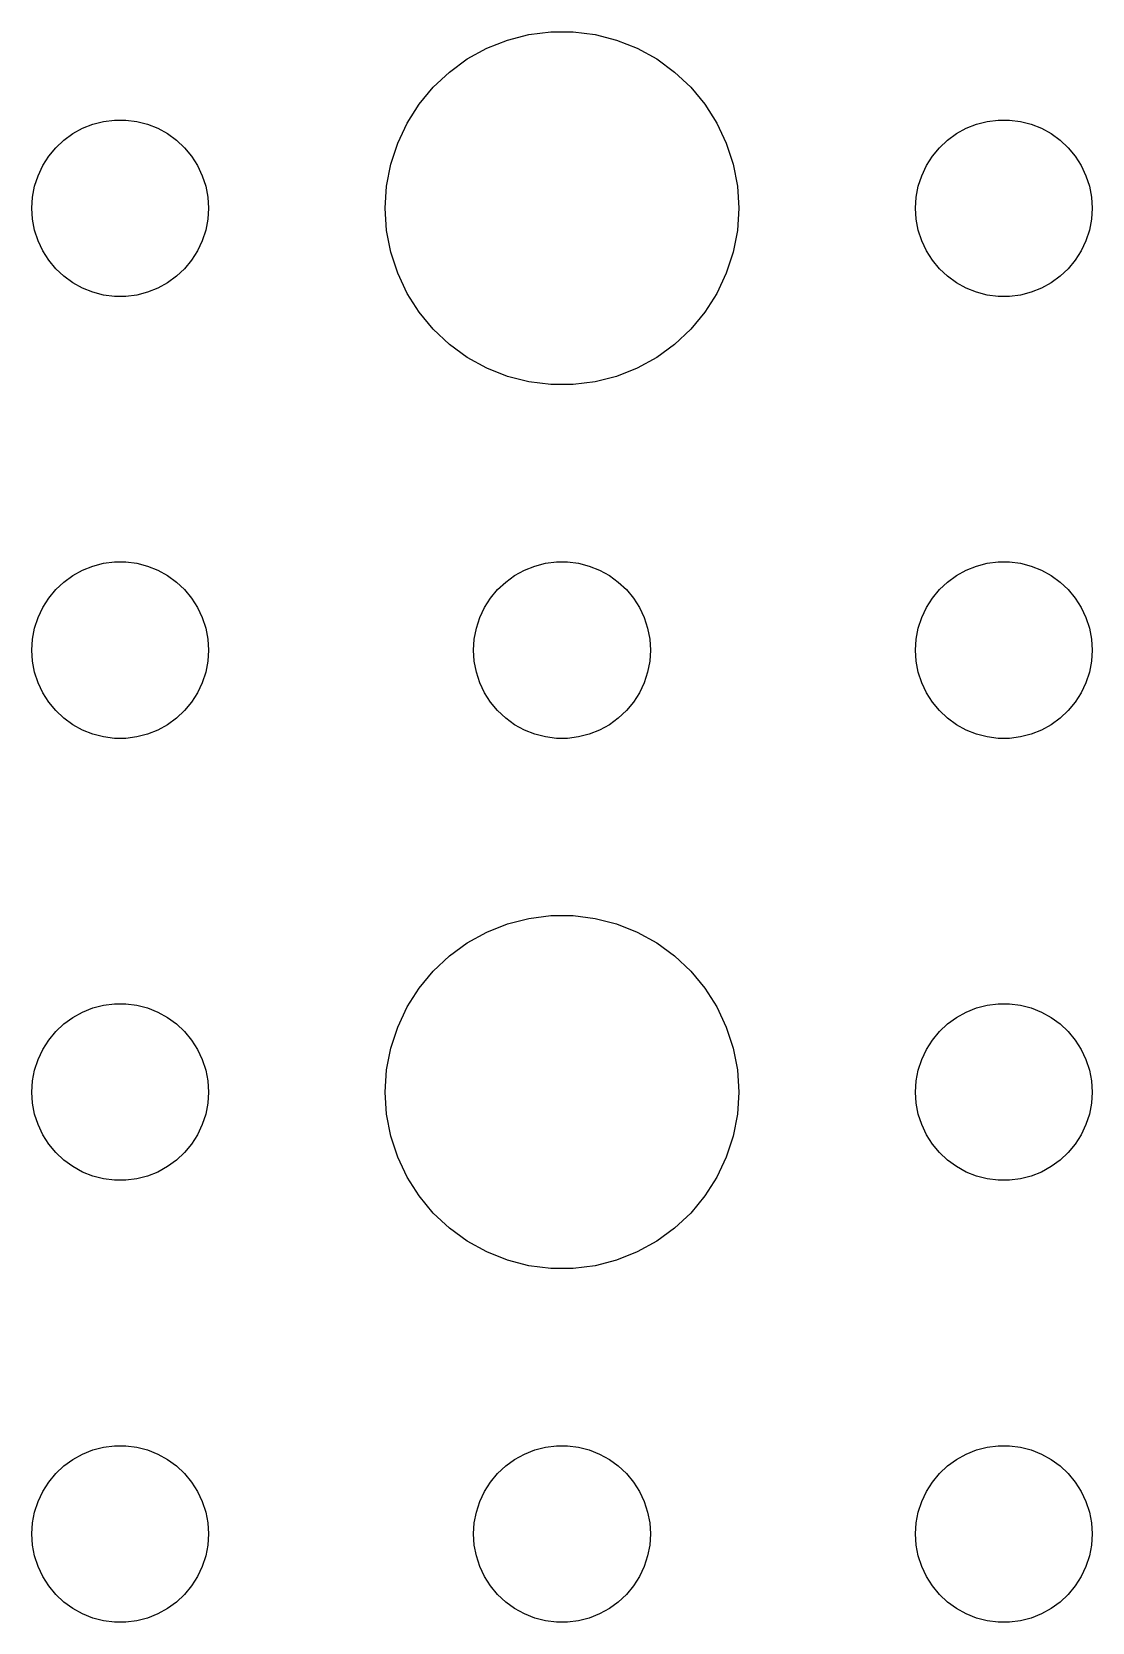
# Model space of a CAD drawing. Header units: metres. Extents: x -142 to 142, y -142 to 142.
# Drawn here: x -24 to -6, y -114 to -87.01 of the extents above; entities that cross this region are included whole.
import ezdxf

# ---------------------------------------------------------------- set-up
doc = ezdxf.new("R2010")
doc.units = ezdxf.units.M

msp = doc.modelspace()

# ---------------------------------------------------------------- linework, layer by layer
for p, q in [((-16.2773, -87.2855), (-15.927, -87.1468)), ((-15.927, -87.1468), (-15.5621, -87.0531)), ((-15.5621, -87.0531), (-15.1884, -87.0059)), ((-15.1884, -87.0059), (-14.8116, -87.0059)), ((-14.8116, -87.0059), (-14.4379, -87.0531)), ((-14.4379, -87.0531), (-14.0729, -87.1468)), ((-14.0729, -87.1468), (-13.7227, -87.2855)), ((-16.6075, -87.467), (-16.2773, -87.2855)), ((-13.7227, -87.2855), (-13.3925, -87.467)), ((-17.1869, -87.9464), (-16.9123, -87.6885)), ((-16.9123, -87.6885), (-16.6075, -87.467)), ((-13.3925, -87.467), (-13.0877, -87.6885)), ((-13.0877, -87.6885), (-12.8131, -87.9464)), ((-17.427, -88.2366), (-17.1869, -87.9464)), ((-12.8131, -87.9464), (-12.5729, -88.2366)), ((-17.6289, -88.5547), (-17.427, -88.2366)), ((-12.5729, -88.2366), (-12.3711, -88.5547)), ((-22.9635, -88.5734), (-22.7811, -88.5266)), ((-22.7811, -88.5266), (-22.5942, -88.503)), ((-22.5942, -88.503), (-22.4058, -88.503)), ((-22.4058, -88.503), (-22.2189, -88.5266)), ((-22.2189, -88.5266), (-22.0365, -88.5734)), ((-7.96352, -88.5734), (-7.78107, -88.5266)), ((-7.78107, -88.5266), (-7.59418, -88.503)), ((-7.59418, -88.503), (-7.40581, -88.503)), ((-7.40581, -88.503), (-7.21892, -88.5266)), ((-7.21892, -88.5266), (-7.03647, -88.5734)), ((-23.4561, -88.8442), (-23.3037, -88.7335)), ((-23.3037, -88.7335), (-23.1387, -88.6428)), ((-23.1387, -88.6428), (-22.9635, -88.5734)), ((-22.0365, -88.5734), (-21.8613, -88.6428)), ((-21.8613, -88.6428), (-21.6963, -88.7335)), ((-21.6963, -88.7335), (-21.5439, -88.8442)), ((-17.7893, -88.8956), (-17.6289, -88.5547)), ((-12.3711, -88.5547), (-12.2107, -88.8956)), ((-8.45613, -88.8442), (-8.30373, -88.7335)), ((-8.30373, -88.7335), (-8.13866, -88.6428)), ((-8.13866, -88.6428), (-7.96352, -88.5734)), ((-7.03647, -88.5734), (-6.86133, -88.6428)), ((-6.86133, -88.6428), (-6.69626, -88.7335)), ((-6.69626, -88.7335), (-6.54385, -88.8442)), ((-23.7135, -89.1183), (-23.5934, -88.9732)), ((-23.5934, -88.9732), (-23.4561, -88.8442)), ((-21.5439, -88.8442), (-21.4065, -88.9732)), ((-21.4065, -88.9732), (-21.2865, -89.1183)), ((-17.9057, -89.2539), (-17.7893, -88.8956)), ((-12.2107, -88.8956), (-12.0942, -89.2539)), ((-8.71352, -89.1183), (-8.59344, -88.9732)), ((-8.59344, -88.9732), (-8.45613, -88.8442)), ((-6.54385, -88.8442), (-6.40654, -88.9732)), ((-6.40654, -88.9732), (-6.28647, -89.1183)), ((-23.8947, -89.4478), (-23.8145, -89.2774)), ((-23.8145, -89.2774), (-23.7135, -89.1183)), ((-21.2865, -89.1183), (-21.1855, -89.2774)), ((-21.1855, -89.2774), (-21.1053, -89.4478)), ((-17.9763, -89.624), (-17.9057, -89.2539)), ((-12.0942, -89.2539), (-12.0237, -89.624)), ((-8.89465, -89.4478), (-8.81445, -89.2774)), ((-8.81445, -89.2774), (-8.71352, -89.1183)), ((-6.28647, -89.1183), (-6.18553, -89.2774)), ((-6.18553, -89.2774), (-6.10533, -89.4478)), ((-23.9529, -89.627), (-23.8947, -89.4478)), ((-21.1053, -89.4478), (-21.0471, -89.627)), ((-8.95287, -89.627), (-8.89465, -89.4478)), ((-6.10533, -89.4478), (-6.04712, -89.627)), ((-24, -90), (-23.9882, -89.812)), ((-23.9882, -89.812), (-23.9529, -89.627)), ((-21.0471, -89.627), (-21.0118, -89.812)), ((-21.0118, -89.812), (-21, -90)), ((-18, -90), (-17.9763, -89.624)), ((-12.0237, -89.624), (-12, -90)), ((-9, -90), (-8.98816, -89.812)), ((-8.98816, -89.812), (-8.95287, -89.627)), ((-6.04712, -89.627), (-6.01183, -89.812)), ((-6.01183, -89.812), (-6, -90)), ((-23.9882, -90.188), (-24, -90)), ((-21, -90), (-21.0118, -90.188)), ((-17.9763, -90.376), (-18, -90)), ((-12, -90), (-12.0237, -90.376)), ((-8.98816, -90.188), (-9, -90)), ((-6, -90), (-6.01183, -90.188)), ((-23.9529, -90.373), (-23.9882, -90.188)), ((-23.8947, -90.5522), (-23.9529, -90.373)), ((-21.0471, -90.373), (-21.1053, -90.5522)), ((-21.0118, -90.188), (-21.0471, -90.373)), ((-17.9057, -90.7461), (-17.9763, -90.376)), ((-12.0237, -90.376), (-12.0942, -90.7461)), ((-8.95287, -90.373), (-8.98816, -90.188)), ((-8.89465, -90.5522), (-8.95287, -90.373)), ((-6.04712, -90.373), (-6.10533, -90.5522)), ((-6.01183, -90.188), (-6.04712, -90.373)), ((-23.8145, -90.7226), (-23.8947, -90.5522)), ((-21.1053, -90.5522), (-21.1855, -90.7226)), ((-8.81445, -90.7226), (-8.89465, -90.5522)), ((-6.10533, -90.5522), (-6.18553, -90.7226)), ((-23.7135, -90.8817), (-23.8145, -90.7226)), ((-23.5934, -91.0268), (-23.7135, -90.8817)), ((-21.2865, -90.8817), (-21.4065, -91.0268)), ((-21.1855, -90.7226), (-21.2865, -90.8817)), ((-17.7893, -91.1044), (-17.9057, -90.7461)), ((-12.0942, -90.7461), (-12.2107, -91.1044)), ((-8.71352, -90.8817), (-8.81445, -90.7226)), ((-8.59344, -91.0268), (-8.71352, -90.8817)), ((-6.28647, -90.8817), (-6.40654, -91.0268)), ((-6.18553, -90.7226), (-6.28647, -90.8817)), ((-23.4561, -91.1558), (-23.5934, -91.0268)), ((-23.3037, -91.2665), (-23.4561, -91.1558)), ((-21.5439, -91.1558), (-21.6963, -91.2665)), ((-21.4065, -91.0268), (-21.5439, -91.1558)), ((-17.6289, -91.4453), (-17.7893, -91.1044)), ((-12.2107, -91.1044), (-12.3711, -91.4453)), ((-8.45613, -91.1558), (-8.59344, -91.0268)), ((-8.30373, -91.2665), (-8.45613, -91.1558)), ((-6.54385, -91.1558), (-6.69626, -91.2665)), ((-6.40654, -91.0268), (-6.54385, -91.1558)), ((-23.1387, -91.3572), (-23.3037, -91.2665)), ((-22.9635, -91.4266), (-23.1387, -91.3572)), ((-22.7811, -91.4734), (-22.9635, -91.4266)), ((-22.5942, -91.497), (-22.7811, -91.4734)), ((-22.4058, -91.497), (-22.5942, -91.497)), ((-22.2189, -91.4734), (-22.4058, -91.497)), ((-22.0365, -91.4266), (-22.2189, -91.4734)), ((-21.8613, -91.3572), (-22.0365, -91.4266)), ((-21.6963, -91.2665), (-21.8613, -91.3572)), ((-17.427, -91.7634), (-17.6289, -91.4453)), ((-12.3711, -91.4453), (-12.5729, -91.7634)), ((-8.13866, -91.3572), (-8.30373, -91.2665)), ((-7.96352, -91.4266), (-8.13866, -91.3572)), ((-7.78107, -91.4734), (-7.96352, -91.4266)), ((-7.59418, -91.497), (-7.78107, -91.4734)), ((-7.40581, -91.497), (-7.59418, -91.497)), ((-7.21892, -91.4734), (-7.40581, -91.497)), ((-7.03647, -91.4266), (-7.21892, -91.4734)), ((-6.86133, -91.3572), (-7.03647, -91.4266)), ((-6.69626, -91.2665), (-6.86133, -91.3572)), ((-17.1869, -92.0536), (-17.427, -91.7634)), ((-12.5729, -91.7634), (-12.8131, -92.0536)), ((-16.9123, -92.3115), (-17.1869, -92.0536)), ((-12.8131, -92.0536), (-13.0877, -92.3115)), ((-16.6075, -92.533), (-16.9123, -92.3115)), ((-16.2773, -92.7145), (-16.6075, -92.533)), ((-13.3925, -92.533), (-13.7227, -92.7145)), ((-13.0877, -92.3115), (-13.3925, -92.533)), ((-15.927, -92.8532), (-16.2773, -92.7145)), ((-13.7227, -92.7145), (-14.0729, -92.8532)), ((-15.5621, -92.9469), (-15.927, -92.8532)), ((-15.1884, -92.9941), (-15.5621, -92.9469)), ((-14.8116, -92.9941), (-15.1884, -92.9941)), ((-14.4379, -92.9469), (-14.8116, -92.9941)), ((-14.0729, -92.8532), (-14.4379, -92.9469)), ((-23.1387, -96.1428), (-22.9635, -96.0734)), ((-22.9635, -96.0734), (-22.7811, -96.0266)), ((-22.7811, -96.0266), (-22.5942, -96.003)), ((-22.5942, -96.003), (-22.4058, -96.003)), ((-22.4058, -96.003), (-22.2189, -96.0266)), ((-22.2189, -96.0266), (-22.0365, -96.0734)), ((-22.0365, -96.0734), (-21.8613, -96.1428)), ((-15.6387, -96.1428), (-15.4635, -96.0734)), ((-15.4635, -96.0734), (-15.2811, -96.0266)), ((-15.2811, -96.0266), (-15.0942, -96.003)), ((-15.0942, -96.003), (-14.9058, -96.003)), ((-14.9058, -96.003), (-14.7189, -96.0266)), ((-14.7189, -96.0266), (-14.5365, -96.0734)), ((-14.5365, -96.0734), (-14.3613, -96.1428)), ((-8.13866, -96.1428), (-7.96352, -96.0734)), ((-7.96352, -96.0734), (-7.78107, -96.0266)), ((-7.78107, -96.0266), (-7.59418, -96.003)), ((-7.59418, -96.003), (-7.40581, -96.003)), ((-7.40581, -96.003), (-7.21892, -96.0266)), ((-7.21892, -96.0266), (-7.03647, -96.0734)), ((-7.03647, -96.0734), (-6.86133, -96.1428)), ((-23.5934, -96.4732), (-23.4561, -96.3442)), ((-23.4561, -96.3442), (-23.3037, -96.2335)), ((-23.3037, -96.2335), (-23.1387, -96.1428)), ((-21.8613, -96.1428), (-21.6963, -96.2335)), ((-21.6963, -96.2335), (-21.5439, -96.3442)), ((-21.5439, -96.3442), (-21.4065, -96.4732)), ((-16.0934, -96.4732), (-15.9561, -96.3442)), ((-15.9561, -96.3442), (-15.8037, -96.2335)), ((-15.8037, -96.2335), (-15.6387, -96.1428)), ((-14.3613, -96.1428), (-14.1963, -96.2335)), ((-14.1963, -96.2335), (-14.0439, -96.3442)), ((-14.0439, -96.3442), (-13.9065, -96.4732)), ((-8.59344, -96.4732), (-8.45613, -96.3442)), ((-8.45613, -96.3442), (-8.30373, -96.2335)), ((-8.30373, -96.2335), (-8.13866, -96.1428)), ((-6.86133, -96.1428), (-6.69626, -96.2335)), ((-6.69626, -96.2335), (-6.54385, -96.3442)), ((-6.54385, -96.3442), (-6.40654, -96.4732)), ((-23.8145, -96.7774), (-23.7135, -96.6183)), ((-23.7135, -96.6183), (-23.5934, -96.4732)), ((-21.4065, -96.4732), (-21.2865, -96.6183)), ((-21.2865, -96.6183), (-21.1855, -96.7774)), ((-16.3145, -96.7774), (-16.2135, -96.6183)), ((-16.2135, -96.6183), (-16.0934, -96.4732)), ((-13.9065, -96.4732), (-13.7865, -96.6183)), ((-13.7865, -96.6183), (-13.6855, -96.7774)), ((-8.81445, -96.7774), (-8.71352, -96.6183)), ((-8.71352, -96.6183), (-8.59344, -96.4732)), ((-6.40654, -96.4732), (-6.28647, -96.6183)), ((-6.28647, -96.6183), (-6.18553, -96.7774)), ((-23.8947, -96.9478), (-23.8145, -96.7774)), ((-21.1855, -96.7774), (-21.1053, -96.9478)), ((-16.3947, -96.9478), (-16.3145, -96.7774)), ((-13.6855, -96.7774), (-13.6053, -96.9478)), ((-8.89465, -96.9478), (-8.81445, -96.7774)), ((-6.18553, -96.7774), (-6.10533, -96.9478)), ((-23.9882, -97.312), (-23.9529, -97.127)), ((-23.9529, -97.127), (-23.8947, -96.9478)), ((-21.1053, -96.9478), (-21.0471, -97.127)), ((-21.0471, -97.127), (-21.0118, -97.312)), ((-16.4882, -97.312), (-16.4529, -97.127)), ((-16.4529, -97.127), (-16.3947, -96.9478)), ((-13.6053, -96.9478), (-13.5471, -97.127)), ((-13.5471, -97.127), (-13.5118, -97.312)), ((-8.98816, -97.312), (-8.95287, -97.127)), ((-8.95287, -97.127), (-8.89465, -96.9478)), ((-6.10533, -96.9478), (-6.04712, -97.127)), ((-6.04712, -97.127), (-6.01183, -97.312)), ((-24, -97.5), (-23.9882, -97.312)), ((-21.0118, -97.312), (-21, -97.5)), ((-16.5, -97.5), (-16.4882, -97.312)), ((-13.5118, -97.312), (-13.5, -97.5)), ((-9, -97.5), (-8.98816, -97.312)), ((-6.01183, -97.312), (-6, -97.5)), ((-23.9882, -97.688), (-24, -97.5)), ((-23.9529, -97.873), (-23.9882, -97.688)), ((-21.0118, -97.688), (-21.0471, -97.873)), ((-21, -97.5), (-21.0118, -97.688)), ((-16.4882, -97.688), (-16.5, -97.5)), ((-16.4529, -97.873), (-16.4882, -97.688)), ((-13.5118, -97.688), (-13.5471, -97.873)), ((-13.5, -97.5), (-13.5118, -97.688)), ((-8.98816, -97.688), (-9, -97.5)), ((-8.95287, -97.873), (-8.98816, -97.688)), ((-6.01183, -97.688), (-6.04712, -97.873)), ((-6, -97.5), (-6.01183, -97.688)), ((-23.8947, -98.0522), (-23.9529, -97.873)), ((-21.0471, -97.873), (-21.1053, -98.0522)), ((-16.3947, -98.0522), (-16.4529, -97.873)), ((-13.5471, -97.873), (-13.6053, -98.0522)), ((-8.89465, -98.0522), (-8.95287, -97.873)), ((-6.04712, -97.873), (-6.10533, -98.0522)), ((-23.8145, -98.2226), (-23.8947, -98.0522)), ((-23.7135, -98.3817), (-23.8145, -98.2226)), ((-21.1855, -98.2226), (-21.2865, -98.3817)), ((-21.1053, -98.0522), (-21.1855, -98.2226)), ((-16.3145, -98.2226), (-16.3947, -98.0522)), ((-16.2135, -98.3817), (-16.3145, -98.2226)), ((-13.6855, -98.2226), (-13.7865, -98.3817)), ((-13.6053, -98.0522), (-13.6855, -98.2226)), ((-8.81445, -98.2226), (-8.89465, -98.0522)), ((-8.71352, -98.3817), (-8.81445, -98.2226)), ((-6.18553, -98.2226), (-6.28647, -98.3817)), ((-6.10533, -98.0522), (-6.18553, -98.2226)), ((-23.5934, -98.5268), (-23.7135, -98.3817)), ((-21.2865, -98.3817), (-21.4065, -98.5268)), ((-16.0934, -98.5268), (-16.2135, -98.3817)), ((-13.7865, -98.3817), (-13.9065, -98.5268)), ((-8.59344, -98.5268), (-8.71352, -98.3817)), ((-6.28647, -98.3817), (-6.40654, -98.5268)), ((-23.4561, -98.6558), (-23.5934, -98.5268)), ((-23.3037, -98.7665), (-23.4561, -98.6558)), ((-23.1387, -98.8572), (-23.3037, -98.7665)), ((-21.6963, -98.7665), (-21.8613, -98.8572)), ((-21.5439, -98.6558), (-21.6963, -98.7665)), ((-21.4065, -98.5268), (-21.5439, -98.6558)), ((-15.9561, -98.6558), (-16.0934, -98.5268)), ((-15.8037, -98.7665), (-15.9561, -98.6558)), ((-15.6387, -98.8572), (-15.8037, -98.7665)), ((-14.1963, -98.7665), (-14.3613, -98.8572)), ((-14.0439, -98.6558), (-14.1963, -98.7665)), ((-13.9065, -98.5268), (-14.0439, -98.6558)), ((-8.45613, -98.6558), (-8.59344, -98.5268)), ((-8.30373, -98.7665), (-8.45613, -98.6558)), ((-8.13866, -98.8572), (-8.30373, -98.7665)), ((-6.69626, -98.7665), (-6.86133, -98.8572)), ((-6.54385, -98.6558), (-6.69626, -98.7665)), ((-6.40654, -98.5268), (-6.54385, -98.6558)), ((-22.9635, -98.9266), (-23.1387, -98.8572)), ((-22.7811, -98.9734), (-22.9635, -98.9266)), ((-22.5942, -98.997), (-22.7811, -98.9734)), ((-22.4058, -98.997), (-22.5942, -98.997)), ((-22.2189, -98.9734), (-22.4058, -98.997)), ((-22.0365, -98.9266), (-22.2189, -98.9734)), ((-21.8613, -98.8572), (-22.0365, -98.9266)), ((-15.4635, -98.9266), (-15.6387, -98.8572)), ((-15.2811, -98.9734), (-15.4635, -98.9266)), ((-15.0942, -98.997), (-15.2811, -98.9734)), ((-14.9058, -98.997), (-15.0942, -98.997)), ((-14.7189, -98.9734), (-14.9058, -98.997)), ((-14.5365, -98.9266), (-14.7189, -98.9734)), ((-14.3613, -98.8572), (-14.5365, -98.9266)), ((-7.96352, -98.9266), (-8.13866, -98.8572)), ((-7.78107, -98.9734), (-7.96352, -98.9266)), ((-7.59418, -98.997), (-7.78107, -98.9734)), ((-7.40581, -98.997), (-7.59418, -98.997)), ((-7.21892, -98.9734), (-7.40581, -98.997)), ((-7.03647, -98.9266), (-7.21892, -98.9734)), ((-6.86133, -98.8572), (-7.03647, -98.9266)), ((-15.5621, -102.053), (-15.1884, -102.006)), ((-15.1884, -102.006), (-14.8116, -102.006)), ((-14.8116, -102.006), (-14.4379, -102.053)), ((-16.6075, -102.467), (-16.2773, -102.286)), ((-16.2773, -102.286), (-15.927, -102.147)), ((-15.927, -102.147), (-15.5621, -102.053)), ((-14.4379, -102.053), (-14.0729, -102.147)), ((-14.0729, -102.147), (-13.7227, -102.286)), ((-13.7227, -102.286), (-13.3925, -102.467)), ((-16.9123, -102.688), (-16.6075, -102.467)), ((-13.3925, -102.467), (-13.0877, -102.688)), ((-17.1869, -102.946), (-16.9123, -102.688)), ((-13.0877, -102.688), (-12.8131, -102.946)), ((-17.427, -103.237), (-17.1869, -102.946)), ((-12.8131, -102.946), (-12.5729, -103.237)), ((-17.6289, -103.555), (-17.427, -103.237)), ((-12.5729, -103.237), (-12.3711, -103.555)), ((-23.3037, -103.734), (-23.1387, -103.643)), ((-23.1387, -103.643), (-22.9635, -103.573)), ((-22.9635, -103.573), (-22.7811, -103.527)), ((-22.7811, -103.527), (-22.5942, -103.503)), ((-22.5942, -103.503), (-22.4058, -103.503)), ((-22.4058, -103.503), (-22.2189, -103.527)), ((-22.2189, -103.527), (-22.0365, -103.573)), ((-22.0365, -103.573), (-21.8613, -103.643)), ((-21.8613, -103.643), (-21.6963, -103.734)), ((-17.7893, -103.896), (-17.6289, -103.555)), ((-12.3711, -103.555), (-12.2107, -103.896)), ((-8.30373, -103.734), (-8.13866, -103.643)), ((-8.13866, -103.643), (-7.96352, -103.573)), ((-7.96352, -103.573), (-7.78107, -103.527)), ((-7.78107, -103.527), (-7.59418, -103.503)), ((-7.59418, -103.503), (-7.40581, -103.503)), ((-7.40581, -103.503), (-7.21892, -103.527)), ((-7.21892, -103.527), (-7.03647, -103.573)), ((-7.03647, -103.573), (-6.86133, -103.643)), ((-6.86133, -103.643), (-6.69626, -103.734)), ((-23.5934, -103.973), (-23.4561, -103.844)), ((-23.4561, -103.844), (-23.3037, -103.734)), ((-21.6963, -103.734), (-21.5439, -103.844)), ((-21.5439, -103.844), (-21.4065, -103.973)), ((-17.9057, -104.254), (-17.7893, -103.896)), ((-12.2107, -103.896), (-12.0942, -104.254)), ((-8.59344, -103.973), (-8.45613, -103.844)), ((-8.45613, -103.844), (-8.30373, -103.734)), ((-6.69626, -103.734), (-6.54385, -103.844)), ((-6.54385, -103.844), (-6.40654, -103.973)), ((-23.8145, -104.277), (-23.7135, -104.118)), ((-23.7135, -104.118), (-23.5934, -103.973)), ((-21.4065, -103.973), (-21.2865, -104.118)), ((-21.2865, -104.118), (-21.1855, -104.277)), ((-8.81445, -104.277), (-8.71352, -104.118)), ((-8.71352, -104.118), (-8.59344, -103.973)), ((-6.40654, -103.973), (-6.28647, -104.118)), ((-6.28647, -104.118), (-6.18553, -104.277)), ((-23.9529, -104.627), (-23.8947, -104.448)), ((-23.8947, -104.448), (-23.8145, -104.277)), ((-21.1855, -104.277), (-21.1053, -104.448)), ((-21.1053, -104.448), (-21.0471, -104.627)), ((-17.9763, -104.624), (-17.9057, -104.254)), ((-12.0942, -104.254), (-12.0237, -104.624)), ((-8.95287, -104.627), (-8.89465, -104.448)), ((-8.89465, -104.448), (-8.81445, -104.277)), ((-6.18553, -104.277), (-6.10533, -104.448)), ((-6.10533, -104.448), (-6.04712, -104.627)), ((-23.9882, -104.812), (-23.9529, -104.627)), ((-21.0471, -104.627), (-21.0118, -104.812)), ((-18, -105), (-17.9763, -104.624)), ((-12.0237, -104.624), (-12, -105)), ((-8.98816, -104.812), (-8.95287, -104.627)), ((-6.04712, -104.627), (-6.01183, -104.812)), ((-24, -105), (-23.9882, -104.812)), ((-21.0118, -104.812), (-21, -105)), ((-9, -105), (-8.98816, -104.812)), ((-6.01183, -104.812), (-6, -105)), ((-23.9882, -105.188), (-24, -105)), ((-23.9529, -105.373), (-23.9882, -105.188)), ((-21.0118, -105.188), (-21.0471, -105.373)), ((-21, -105), (-21.0118, -105.188)), ((-17.9763, -105.376), (-18, -105)), ((-12, -105), (-12.0237, -105.376)), ((-8.98816, -105.188), (-9, -105)), ((-8.95287, -105.373), (-8.98816, -105.188)), ((-6.01183, -105.188), (-6.04712, -105.373)), ((-6, -105), (-6.01183, -105.188)), ((-23.8947, -105.552), (-23.9529, -105.373)), ((-21.0471, -105.373), (-21.1053, -105.552)), ((-17.9057, -105.746), (-17.9763, -105.376)), ((-12.0237, -105.376), (-12.0942, -105.746)), ((-8.89465, -105.552), (-8.95287, -105.373)), ((-6.04712, -105.373), (-6.10533, -105.552)), ((-23.8145, -105.723), (-23.8947, -105.552)), ((-23.7135, -105.882), (-23.8145, -105.723)), ((-21.1855, -105.723), (-21.2865, -105.882)), ((-21.1053, -105.552), (-21.1855, -105.723)), ((-17.7893, -106.104), (-17.9057, -105.746)), ((-12.0942, -105.746), (-12.2107, -106.104)), ((-8.81445, -105.723), (-8.89465, -105.552)), ((-8.71352, -105.882), (-8.81445, -105.723)), ((-6.18553, -105.723), (-6.28647, -105.882)), ((-6.10533, -105.552), (-6.18553, -105.723)), ((-23.5934, -106.027), (-23.7135, -105.882)), ((-23.4561, -106.156), (-23.5934, -106.027)), ((-21.4065, -106.027), (-21.5439, -106.156)), ((-21.2865, -105.882), (-21.4065, -106.027)), ((-8.59344, -106.027), (-8.71352, -105.882)), ((-8.45613, -106.156), (-8.59344, -106.027)), ((-6.40654, -106.027), (-6.54385, -106.156)), ((-6.28647, -105.882), (-6.40654, -106.027)), ((-23.3037, -106.266), (-23.4561, -106.156)), ((-23.1387, -106.357), (-23.3037, -106.266)), ((-21.6963, -106.266), (-21.8613, -106.357)), ((-21.5439, -106.156), (-21.6963, -106.266)), ((-17.6289, -106.445), (-17.7893, -106.104)), ((-12.2107, -106.104), (-12.3711, -106.445)), ((-8.30373, -106.266), (-8.45613, -106.156)), ((-8.13866, -106.357), (-8.30373, -106.266)), ((-6.69626, -106.266), (-6.86133, -106.357)), ((-6.54385, -106.156), (-6.69626, -106.266)), ((-22.9635, -106.427), (-23.1387, -106.357)), ((-22.7811, -106.473), (-22.9635, -106.427)), ((-22.5942, -106.497), (-22.7811, -106.473)), ((-22.4058, -106.497), (-22.5942, -106.497)), ((-22.2189, -106.473), (-22.4058, -106.497)), ((-22.0365, -106.427), (-22.2189, -106.473)), ((-21.8613, -106.357), (-22.0365, -106.427)), ((-17.427, -106.763), (-17.6289, -106.445)), ((-12.3711, -106.445), (-12.5729, -106.763)), ((-7.96352, -106.427), (-8.13866, -106.357)), ((-7.78107, -106.473), (-7.96352, -106.427)), ((-7.59418, -106.497), (-7.78107, -106.473)), ((-7.40581, -106.497), (-7.59418, -106.497)), ((-7.21892, -106.473), (-7.40581, -106.497)), ((-7.03647, -106.427), (-7.21892, -106.473)), ((-6.86133, -106.357), (-7.03647, -106.427)), ((-17.1869, -107.054), (-17.427, -106.763)), ((-12.5729, -106.763), (-12.8131, -107.054)), ((-16.9123, -107.312), (-17.1869, -107.054)), ((-12.8131, -107.054), (-13.0877, -107.312)), ((-16.6075, -107.533), (-16.9123, -107.312)), ((-13.0877, -107.312), (-13.3925, -107.533)), ((-16.2773, -107.714), (-16.6075, -107.533)), ((-13.3925, -107.533), (-13.7227, -107.714)), ((-15.927, -107.853), (-16.2773, -107.714)), ((-15.5621, -107.947), (-15.927, -107.853)), ((-15.1884, -107.994), (-15.5621, -107.947)), ((-14.4379, -107.947), (-14.8116, -107.994)), ((-14.0729, -107.853), (-14.4379, -107.947)), ((-13.7227, -107.714), (-14.0729, -107.853)), ((-14.8116, -107.994), (-15.1884, -107.994)), ((-23.3037, -111.234), (-23.1387, -111.143)), ((-23.1387, -111.143), (-22.9635, -111.073)), ((-22.9635, -111.073), (-22.7811, -111.027)), ((-22.7811, -111.027), (-22.5942, -111.003)), ((-22.5942, -111.003), (-22.4058, -111.003)), ((-22.4058, -111.003), (-22.2189, -111.027)), ((-22.2189, -111.027), (-22.0365, -111.073)), ((-22.0365, -111.073), (-21.8613, -111.143)), ((-21.8613, -111.143), (-21.6963, -111.234)), ((-15.8037, -111.234), (-15.6387, -111.143)), ((-15.6387, -111.143), (-15.4635, -111.073)), ((-15.4635, -111.073), (-15.2811, -111.027)), ((-15.2811, -111.027), (-15.0942, -111.003)), ((-15.0942, -111.003), (-14.9058, -111.003)), ((-14.9058, -111.003), (-14.7189, -111.027)), ((-14.7189, -111.027), (-14.5365, -111.073)), ((-14.5365, -111.073), (-14.3613, -111.143)), ((-14.3613, -111.143), (-14.1963, -111.234)), ((-8.30373, -111.234), (-8.13866, -111.143)), ((-8.13866, -111.143), (-7.96352, -111.073)), ((-7.96352, -111.073), (-7.78107, -111.027)), ((-7.78107, -111.027), (-7.59418, -111.003)), ((-7.59418, -111.003), (-7.40581, -111.003)), ((-7.40581, -111.003), (-7.21892, -111.027)), ((-7.21892, -111.027), (-7.03647, -111.073)), ((-7.03647, -111.073), (-6.86133, -111.143)), ((-6.86133, -111.143), (-6.69626, -111.234)), ((-23.7135, -111.618), (-23.5934, -111.473)), ((-23.5934, -111.473), (-23.4561, -111.344)), ((-23.4561, -111.344), (-23.3037, -111.234)), ((-21.6963, -111.234), (-21.5439, -111.344)), ((-21.5439, -111.344), (-21.4065, -111.473)), ((-21.4065, -111.473), (-21.2865, -111.618)), ((-16.2135, -111.618), (-16.0934, -111.473)), ((-16.0934, -111.473), (-15.9561, -111.344)), ((-15.9561, -111.344), (-15.8037, -111.234)), ((-14.1963, -111.234), (-14.0439, -111.344)), ((-14.0439, -111.344), (-13.9065, -111.473)), ((-13.9065, -111.473), (-13.7865, -111.618)), ((-8.71352, -111.618), (-8.59344, -111.473)), ((-8.59344, -111.473), (-8.45613, -111.344)), ((-8.45613, -111.344), (-8.30373, -111.234)), ((-6.69626, -111.234), (-6.54385, -111.344)), ((-6.54385, -111.344), (-6.40654, -111.473)), ((-6.40654, -111.473), (-6.28647, -111.618)), ((-23.8145, -111.777), (-23.7135, -111.618)), ((-21.2865, -111.618), (-21.1855, -111.777)), ((-16.3145, -111.777), (-16.2135, -111.618)), ((-13.7865, -111.618), (-13.6855, -111.777)), ((-8.81445, -111.777), (-8.71352, -111.618)), ((-6.28647, -111.618), (-6.18553, -111.777)), ((-23.9529, -112.127), (-23.8947, -111.948)), ((-23.8947, -111.948), (-23.8145, -111.777)), ((-21.1855, -111.777), (-21.1053, -111.948)), ((-21.1053, -111.948), (-21.0471, -112.127)), ((-16.4529, -112.127), (-16.3947, -111.948)), ((-16.3947, -111.948), (-16.3145, -111.777)), ((-13.6855, -111.777), (-13.6053, -111.948)), ((-13.6053, -111.948), (-13.5471, -112.127)), ((-8.95287, -112.127), (-8.89465, -111.948)), ((-8.89465, -111.948), (-8.81445, -111.777)), ((-6.18553, -111.777), (-6.10533, -111.948)), ((-6.10533, -111.948), (-6.04712, -112.127)), ((-23.9882, -112.312), (-23.9529, -112.127)), ((-21.0471, -112.127), (-21.0118, -112.312)), ((-16.4882, -112.312), (-16.4529, -112.127)), ((-13.5471, -112.127), (-13.5118, -112.312)), ((-8.98816, -112.312), (-8.95287, -112.127)), ((-6.04712, -112.127), (-6.01183, -112.312)), ((-24, -112.5), (-23.9882, -112.312)), ((-23.9882, -112.688), (-24, -112.5)), ((-21.0118, -112.312), (-21, -112.5)), ((-21, -112.5), (-21.0118, -112.688)), ((-16.5, -112.5), (-16.4882, -112.312)), ((-16.4882, -112.688), (-16.5, -112.5)), ((-13.5118, -112.312), (-13.5, -112.5)), ((-13.5, -112.5), (-13.5118, -112.688)), ((-9, -112.5), (-8.98816, -112.312)), ((-8.98816, -112.688), (-9, -112.5)), ((-6.01183, -112.312), (-6, -112.5)), ((-6, -112.5), (-6.01183, -112.688)), ((-23.9529, -112.873), (-23.9882, -112.688)), ((-21.0118, -112.688), (-21.0471, -112.873)), ((-16.4529, -112.873), (-16.4882, -112.688)), ((-13.5118, -112.688), (-13.5471, -112.873)), ((-8.95287, -112.873), (-8.98816, -112.688)), ((-6.01183, -112.688), (-6.04712, -112.873)), ((-23.8947, -113.052), (-23.9529, -112.873)), ((-23.8145, -113.223), (-23.8947, -113.052)), ((-21.1053, -113.052), (-21.1855, -113.223)), ((-21.0471, -112.873), (-21.1053, -113.052)), ((-16.3947, -113.052), (-16.4529, -112.873)), ((-16.3145, -113.223), (-16.3947, -113.052)), ((-13.6053, -113.052), (-13.6855, -113.223)), ((-13.5471, -112.873), (-13.6053, -113.052)), ((-8.89465, -113.052), (-8.95287, -112.873)), ((-8.81445, -113.223), (-8.89465, -113.052)), ((-6.10533, -113.052), (-6.18553, -113.223)), ((-6.04712, -112.873), (-6.10533, -113.052)), ((-23.7135, -113.382), (-23.8145, -113.223)), ((-21.1855, -113.223), (-21.2865, -113.382)), ((-16.2135, -113.382), (-16.3145, -113.223)), ((-13.6855, -113.223), (-13.7865, -113.382)), ((-8.71352, -113.382), (-8.81445, -113.223)), ((-6.18553, -113.223), (-6.28647, -113.382)), ((-23.5934, -113.527), (-23.7135, -113.382)), ((-23.4561, -113.656), (-23.5934, -113.527)), ((-21.4065, -113.527), (-21.5439, -113.656)), ((-21.2865, -113.382), (-21.4065, -113.527)), ((-16.0934, -113.527), (-16.2135, -113.382)), ((-15.9561, -113.656), (-16.0934, -113.527)), ((-13.9065, -113.527), (-14.0439, -113.656)), ((-13.7865, -113.382), (-13.9065, -113.527)), ((-8.59344, -113.527), (-8.71352, -113.382)), ((-8.45613, -113.656), (-8.59344, -113.527)), ((-6.40654, -113.527), (-6.54385, -113.656)), ((-6.28647, -113.382), (-6.40654, -113.527)), ((-23.3037, -113.766), (-23.4561, -113.656)), ((-23.1387, -113.857), (-23.3037, -113.766)), ((-22.9635, -113.927), (-23.1387, -113.857)), ((-21.8613, -113.857), (-22.0365, -113.927)), ((-21.6963, -113.766), (-21.8613, -113.857)), ((-21.5439, -113.656), (-21.6963, -113.766)), ((-15.8037, -113.766), (-15.9561, -113.656)), ((-15.6387, -113.857), (-15.8037, -113.766)), ((-15.4635, -113.927), (-15.6387, -113.857)), ((-14.3613, -113.857), (-14.5365, -113.927)), ((-14.1963, -113.766), (-14.3613, -113.857)), ((-14.0439, -113.656), (-14.1963, -113.766)), ((-8.30373, -113.766), (-8.45613, -113.656)), ((-8.13866, -113.857), (-8.30373, -113.766)), ((-7.96352, -113.927), (-8.13866, -113.857)), ((-6.86133, -113.857), (-7.03647, -113.927)), ((-6.69626, -113.766), (-6.86133, -113.857)), ((-6.54385, -113.656), (-6.69626, -113.766)), ((-22.7811, -113.973), (-22.9635, -113.927)), ((-22.5942, -113.997), (-22.7811, -113.973)), ((-22.4058, -113.997), (-22.5942, -113.997)), ((-22.2189, -113.973), (-22.4058, -113.997)), ((-22.0365, -113.927), (-22.2189, -113.973)), ((-15.2811, -113.973), (-15.4635, -113.927)), ((-15.0942, -113.997), (-15.2811, -113.973)), ((-14.9058, -113.997), (-15.0942, -113.997)), ((-14.7189, -113.973), (-14.9058, -113.997)), ((-14.5365, -113.927), (-14.7189, -113.973)), ((-7.78107, -113.973), (-7.96352, -113.927)), ((-7.59418, -113.997), (-7.78107, -113.973)), ((-7.40581, -113.997), (-7.59418, -113.997)), ((-7.21892, -113.973), (-7.40581, -113.997)), ((-7.03647, -113.927), (-7.21892, -113.973))]:
    msp.add_line(p, q)

doc.saveas('drawing.dxf')
